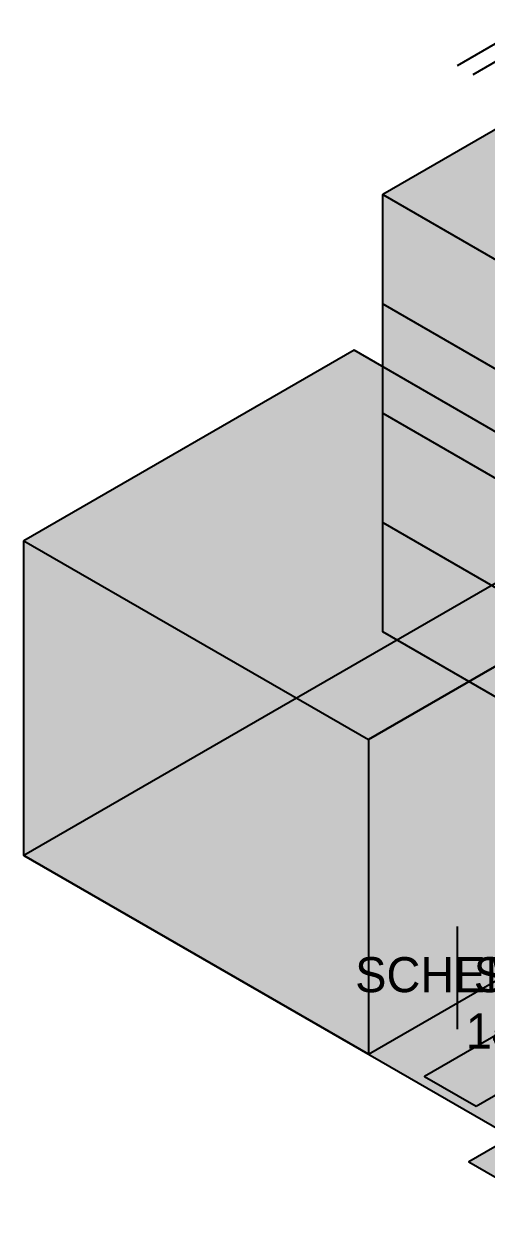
# Model space of a CAD drawing. Header units: millimetres. Extents: x -14722 to 26847, y -2950 to 35120.
# Drawn here: x -14722 to -779, y -2950 to 33105 of the extents above; entities that cross this region are included whole.
import ezdxf
from ezdxf.enums import TextEntityAlignment as Align

# ---------------------------------------------------------------- set-up
doc = ezdxf.new("R2010")
doc.units = ezdxf.units.MM
doc.header["$LTSCALE"] = 20
for name, color, linetype, lineweight in [('A-ANNO-PATT', 8, 'CONTINUOUS', 9), ('A-ANNO-TEXT', 7, 'CONTINUOUS', 13), ('A-FLOR', 7, 'CONTINUOUS', 25)]:
    doc.layers.add(name, color=color, linetype=linetype, lineweight=lineweight)

msp = doc.modelspace()

# ---------------------------------------------------------------- hatches: boundary and pattern name
at = {"layer": 'A-ANNO-PATT'}
for points in [[(7794, 21200), (16021, 25950), (4330, 32700), (-3897, 27950)], [(7794, 21200), (16021, 25950), (4330, 32700), (-3897, 27950)], [(7794, 21200), (16021, 25950), (4330, 32700), (-3897, 27950)], [(7794, 8000), (-3897, 14750), (-3897, 27950), (7794, 21200)], [(7794, 8000), (-3897, 14750), (-3897, 27950), (7794, 21200)], [(7794, 8000), (-3897, 14750), (-3897, 27950), (7794, 21200)], [(-4330, 11500), (5629, 17250), (-4763, 23250), (-14722, 17500)], [(-4330, 11500), (5629, 17250), (-4763, 23250), (-14722, 17500)], [(-4330, 11500), (5629, 17250), (-4763, 23250), (-14722, 17500)], [(0, -500), (19919, 11000), (5196, 19500), (-14722, 8000)], [(0, -500), (19919, 11000), (5196, 19500), (-14722, 8000)], [(0, -500), (19919, 11000), (5196, 19500), (-14722, 8000)], [(-4330, 2000), (-14722, 8000), (-14722, 17500), (-4330, 11500)], [(-4330, 2000), (-14722, 8000), (-14722, 17500), (-4330, 11500)], [(-4330, 2000), (-14722, 8000), (-14722, 17500), (-4330, 11500)], [(-4330, 2000), (5629, 7750), (5629, 17250), (-4330, 11500)], [(-4330, 2000), (5629, 7750), (5629, 17250), (-4330, 11500)], [(-4330, 2000), (5629, 7750), (5629, 17250), (-4330, 11500)], [(1645, -2950), (26847, 11600), (23902, 13300), (-1299, -1250)], [(1645, -2950), (26847, 11600), (23902, 13300), (-1299, -1250)], [(1645, -2950), (26847, 11600), (23902, 13300), (-1299, -1250)], [(-1083, 425), (9483, 6525), (7924, 7425), (-2641, 1325)], [(-1083, 425), (9483, 6525), (7924, 7425), (-2641, 1325)], [(-1083, 425), (9483, 6525), (7924, 7425), (-2641, 1325)]]:
    msp.add_hatch(color=7, dxfattribs=at).paths.add_polyline_path(points)

# ---------------------------------------------------------------- linework, layer by layer
at = {"layer": 'A-FLOR'}
for points in [[(-1645, 31850), (528, 33105)], [(-1645, 31850), (528, 33105)], [(-1645, 31850), (528, 33105)], [(-1169, 31575), (1005, 32830)], [(-1169, 31575), (1005, 32830)], [(-1169, 31575), (1005, 32830)], [(-3897, 24650), (7794, 17900), (16021, 22650)], [(-3897, 24650), (7794, 17900), (16021, 22650)], [(-3897, 24650), (7794, 17900), (16021, 22650)], [(-3897, 21350), (7794, 14600), (16021, 19350)], [(-3897, 21350), (7794, 14600), (16021, 19350)], [(-3897, 21350), (7794, 14600), (16021, 19350)], [(-3897, 18050), (7794, 11300), (16021, 16050)], [(-3897, 18050), (7794, 11300), (16021, 16050)], [(-3897, 18050), (7794, 11300), (16021, 16050)], [(-1645, 2750), (-1645, 5850)], [(-1645, 2750), (-1645, 5850)], [(-1645, 2750), (-1645, 5850)]]:
    msp.add_lwpolyline(points, dxfattribs=at)
for points in [[(7794, 21200), (16021, 25950), (4330, 32700), (-3897, 27950)], [(7794, 21200), (16021, 25950), (4330, 32700), (-3897, 27950)], [(7794, 21200), (16021, 25950), (4330, 32700), (-3897, 27950)], [(7794, 8000), (-3897, 14750), (-3897, 27950), (7794, 21200)], [(7794, 8000), (-3897, 14750), (-3897, 27950), (7794, 21200)], [(7794, 8000), (-3897, 14750), (-3897, 27950), (7794, 21200)], [(-4330, 11500), (5629, 17250), (-4763, 23250), (-14722, 17500)], [(-4330, 11500), (5629, 17250), (-4763, 23250), (-14722, 17500)], [(-4330, 11500), (5629, 17250), (-4763, 23250), (-14722, 17500)], [(0, -500), (19919, 11000), (5196, 19500), (-14722, 8000)], [(0, -500), (19919, 11000), (5196, 19500), (-14722, 8000)], [(0, -500), (19919, 11000), (5196, 19500), (-14722, 8000)], [(-4330, 2000), (-14722, 8000), (-14722, 17500), (-4330, 11500)], [(-4330, 2000), (-14722, 8000), (-14722, 17500), (-4330, 11500)], [(-4330, 2000), (-14722, 8000), (-14722, 17500), (-4330, 11500)], [(-4330, 2000), (5629, 7750), (5629, 17250), (-4330, 11500)], [(-4330, 2000), (5629, 7750), (5629, 17250), (-4330, 11500)], [(-4330, 2000), (5629, 7750), (5629, 17250), (-4330, 11500)], [(1645, -2950), (26847, 11600), (23902, 13300), (-1299, -1250)], [(1645, -2950), (26847, 11600), (23902, 13300), (-1299, -1250)], [(1645, -2950), (26847, 11600), (23902, 13300), (-1299, -1250)], [(-1083, 425), (9483, 6525), (7924, 7425), (-2641, 1325)], [(-1083, 425), (9483, 6525), (7924, 7425), (-2641, 1325)], [(-1083, 425), (9483, 6525), (7924, 7425), (-2641, 1325)]]:
    msp.add_lwpolyline(points, close=True, dxfattribs=at)

# ---------------------------------------------------------------- texts
at = {"layer": 'A-ANNO-TEXT'}
for s, p in [('SCHEME A — WAVE  ·  ADOPTED', (6594, 4400)), ('SCHEME B — ARCADE', (6594, 4400)), ('15.7 m² of balcony a floor', (6594, 2700)), ('14.9 m² of balcony a floor', (6594, 2700)), ('11.2 m² of balcony a floor', (6594, 2700))]:
    msp.add_text(s, height=1058.33, dxfattribs=at).set_placement(p, align=Align.MIDDLE_CENTER)

doc.saveas('drawing.dxf')
